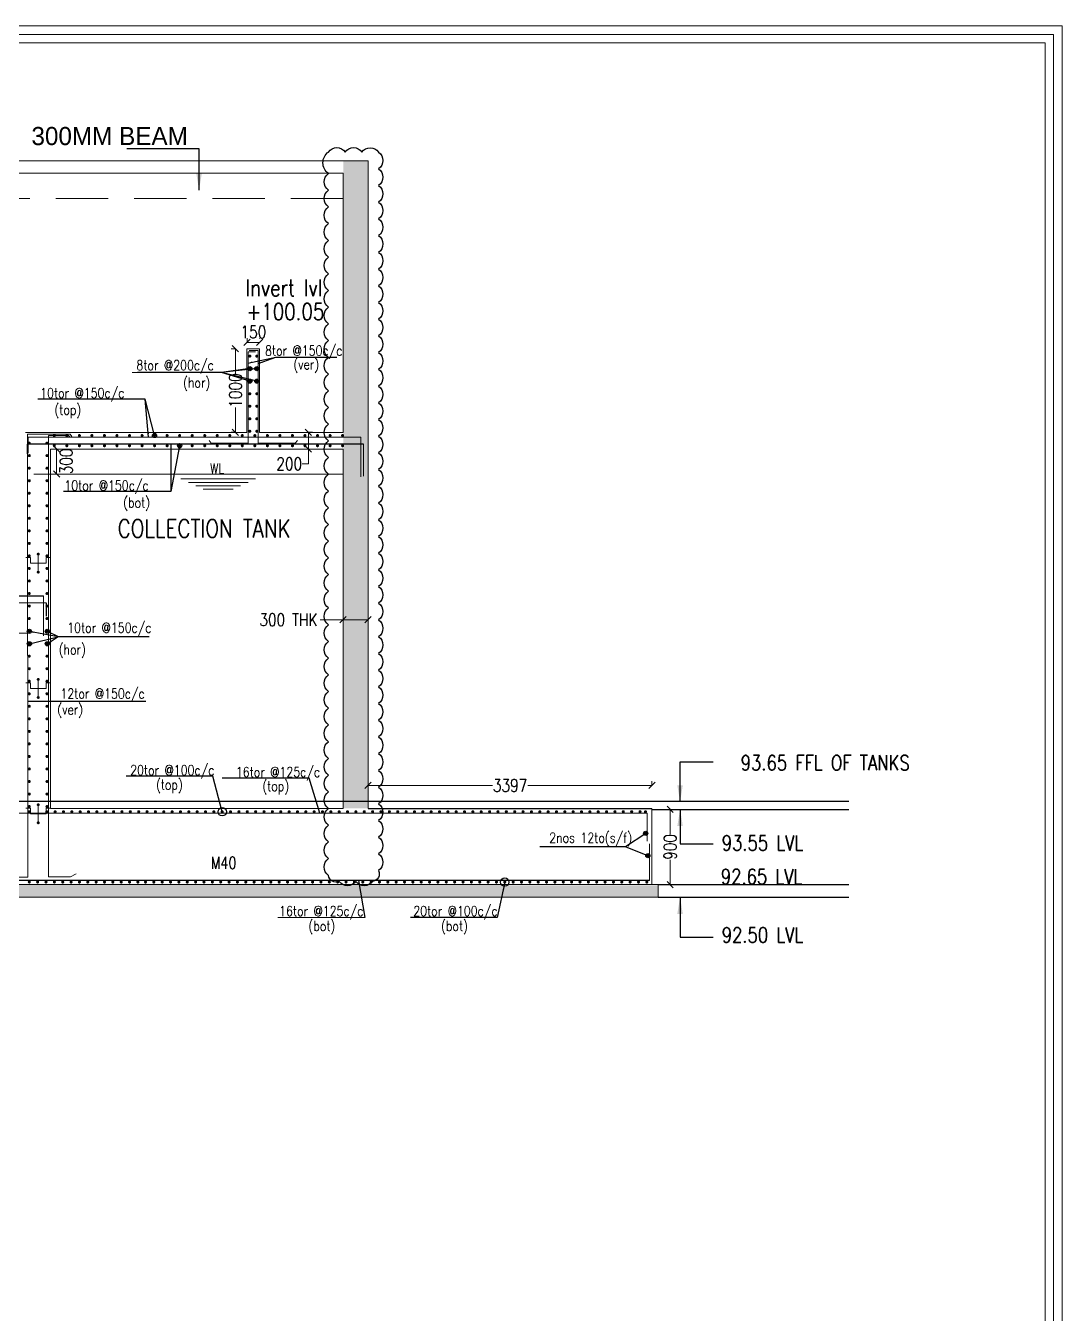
# Model space of a CAD drawing. Header units: millimetres. Extents: x -586673698 to -573385747, y -389867798 to -389752240.
# Drawn here: x -586601378 to -586588974, y -389849958 to -389834537 of the extents above; entities that cross this region are included whole.
import ezdxf
from ezdxf.enums import TextEntityAlignment as Align

# ---------------------------------------------------------------- set-up
doc = ezdxf.new("R2010")
doc.units = ezdxf.units.MM
doc.header["$LTSCALE"] = 100
doc.linetypes.add('( Hidden )', pattern=[0.375, 0.25, -0.125])
for name, color, linetype, lineweight in [('dim', 11, 'Continuous', 13), ('FOOTING', 6, 'Continuous', 13), ('REIN', 1, 'Continuous', 20), ('TBLK FRAME', 6, 'Continuous', 20)]:
    doc.layers.add(name, color=color, linetype=linetype, lineweight=lineweight)
for name, color, linetype in [('DT-PL-SHAFT', 230, 'Continuous'), ('Layer1', 7, 'Continuous'), ('PL-TEXT', 241, 'Continuous'), ('text', 7, 'Continuous')]:
    doc.layers.add(name, color=color, linetype=linetype)
doc.styles.add('Arial', font='arial.ttf')
doc.styles.add('combine', font='romanc.shx', dxfattribs={"width": 0.8})
doc.styles.add('DIM', font='romanc.shx', dxfattribs={"width": 0.8})
doc.styles.add('simplex-0.8', font='simplex.shx', dxfattribs={"width": 0.8})
doc.styles.add('TIMESNEWROMAN', font='times.ttf')
doc.dimstyles.new('75 ISO', dxfattribs={"dimtxt": 100, "dimasz": 75, "dimexe": 75, "dimexo": 0.7, "dimgap": 0.4, "dimtad": 0, "dimtoh": 1, "dimdec": 0, "dimdsep": 46, "dimtxsty": 'combine', "dimblk": 'OBLIQUE', "dimcen": 0, "dimclrd": 11, "dimclre": 2, "dimclrt": 4, "dimadec": 1, "dimazin": 2, "dimtfac": 1, "dimtdec": 0, "dimtmove": 2, "dimatfit": 3, "dimldrblk": 'OBLIQUE', "dimfxl": 0, "dimtolj": 1, "dimtzin": 0, "dimlwd": -1, "dimlwe": -1, "dimarcsym": 0})
doc.dimstyles.new('FOOTINF DIM', dxfattribs={"dimtxt": 250, "dimasz": 40, "dimexe": 50, "dimexo": 80, "dimgap": 35, "dimtad": 1, "dimtoh": 1, "dimdec": 0, "dimzin": 1, "dimdsep": 46, "dimtxsty": 'TIMESNEWROMAN', "dimblk": 'TICK', "dimcen": 2, "dimclrd": 7, "dimclre": 250, "dimclrt": 32, "dimadec": 1, "dimazin": 0, "dimtfac": 1, "dimtdec": 0, "dimtix": 1, "dimtmove": 1, "dimatfit": 3, "dimfxl": 0, "dimlwd": -1, "dimlwe": -1, "dimarcsym": 0})
doc.dimstyles.get("Standard").update_dxf_attribs({"dimtxt": 0.18, "dimasz": 0.18, "dimexe": 0.18, "dimexo": 0.0625, "dimgap": 0.09, "dimtad": 0, "dimtih": 1, "dimtoh": 1, "dimdec": 4, "dimzin": 0, "dimdsep": 46, "dimtxsty": 'Standard', "dimcen": 0.09, "dimadec": 0, "dimazin": 0, "dimtfac": 1, "dimtdec": 4, "dimtofl": 0, "dimtmove": 0, "dimatfit": 3, "dimfxl": 0, "dimtolj": 1, "dimtzin": 0, "dimarcsym": 0})
doc.dimstyles.new('V Mts', dxfattribs={"dimtxt": 150, "dimasz": 75, "dimexe": 0.1, "dimexo": 0, "dimgap": 0.01, "dimtad": 1, "dimdec": 0, "dimzin": 3, "dimdsep": 46, "dimtxsty": 'Arial', "dimsah": 1, "dimcen": 0.09375, "dimdle": 0.01, "dimclrd": 8, "dimclre": 8, "dimclrt": 256, "dimadec": 0, "dimazin": 0, "dimtfac": 0.7, "dimtdec": 3, "dimtofl": 0, "dimtmove": 2, "dimatfit": 3, "dimfxl": 0, "dimfrac": 1, "dimtolj": 1, "dimtzin": 0, "dimarcsym": 0})

# ---------------------------------------------------------------- blocks, each defined once
blk = doc.blocks.new('_Oblique')
at = {"color": 0, "linetype": 'ByBlock', "lineweight": -2}
blk.add_line((-0.5, -0.5), (0.5, 0.5), dxfattribs=at)
blk = doc.blocks.new('*D558')
at = {"layer": 'Defpoints', "color": 0, "transparency": 16777216}
for p in [(-586601009, -389839603), (-586600925, -389839603, 3), (-586600925, -389839903)]:
    blk.add_point(p, dxfattribs=at)
at = {"layer": 'dim', "color": 2, "transparency": 16777216}
for p, q in [((-586601009, -389839603), (-586601059, -389839603)), ((-586601009, -389839903), (-586601059, -389839903))]:
    blk.add_line(p, q, dxfattribs=at)
at = {"layer": 'dim', "color": 11, "transparency": 16777216}
blk.add_line((-586601009, -389839903), (-586601009, -389839603), dxfattribs=at)
at = {"layer": 'dim', "color": 11, "transparency": 16777216, "xscale": 75, "yscale": 75, "zscale": 75}
for p, rotation in [((-586601009, -389839603), 90), ((-586601009, -389839903), 270)]:
    blk.add_blockref('_Oblique', p, dxfattribs=dict(at, rotation=rotation))
at = {"layer": 'dim', "color": 4, "transparency": 16777216, "insert": (-586600894, -389839751), "char_height": 150, "attachment_point": 5, "rotation": 90, "style": 'simplex-0.8'}
blk.add_mtext('\\A1;300', dxfattribs=at)
blk = doc.blocks.new('*D559')
at = {"layer": 'Defpoints', "color": 0, "transparency": 16777216}
for p in [(-586598869, -389838403), (-586598731, -389838403), (-586598731, -389839403)]:
    blk.add_point(p, dxfattribs=at)
at = {"layer": 'dim', "color": 2, "transparency": 16777216}
for p, q in [((-586598868, -389838403), (-586598919, -389838403)), ((-586598868, -389839403), (-586598919, -389839403))]:
    blk.add_line(p, q, dxfattribs=at)
at = {"layer": 'dim', "color": 11, "transparency": 16777216}
for p, q in [((-586598869, -389838403), (-586598869, -389838703)), ((-586598869, -389839403), (-586598869, -389839104))]:
    blk.add_line(p, q, dxfattribs=at)
at = {"layer": 'dim', "color": 11, "transparency": 16777216, "xscale": 75, "yscale": 75, "zscale": 75}
for p, rotation in [((-586598869, -389838403), 90), ((-586598869, -389839403), 270)]:
    blk.add_blockref('_Oblique', p, dxfattribs=dict(at, rotation=rotation))
at = {"layer": 'dim', "color": 4, "transparency": 16777216, "insert": (-586598869, -389838903), "char_height": 150, "attachment_point": 5, "rotation": 90, "style": 'simplex-0.8'}
blk.add_mtext('\\A1;1000', dxfattribs=at)
blk = doc.blocks.new('TICK')
at = {"color": 13, "const_width": 0.1}
for points in [[(-2.12, -2.12), (2.12, 2.12)], [(0, -3), (0, 3)], [(-3, 0), (3, 0)]]:
    blk.add_lwpolyline(points, dxfattribs=at)
blk = doc.blocks.new('*D565')
at = {"layer": 'Defpoints', "color": 0, "transparency": 16777216}
for p in [(-586598730, -389838327), (-586598730, -389838403, 6), (-586598580, -389838403, -2565)]:
    blk.add_point(p, dxfattribs=at)
at = {"layer": 'dim', "color": 2, "transparency": 16777216}
for p, q in [((-586598730, -389838328), (-586598730, -389838277)), ((-586598580, -389838279), (-586598580, -389838277))]:
    blk.add_line(p, q, dxfattribs=at)
at = {"layer": 'dim', "color": 11, "transparency": 16777216}
blk.add_line((-586598580, -389838327), (-586598730, -389838327), dxfattribs=at)
at = {"layer": 'dim', "color": 11, "transparency": 16777216, "xscale": 75, "yscale": 75, "zscale": 75, "rotation": 180}
blk.add_blockref('_Oblique', (-586598730, -389838327), dxfattribs=at)
at = {"layer": 'dim', "color": 11, "transparency": 16777216, "xscale": 75, "yscale": 75, "zscale": 75}
blk.add_blockref('_Oblique', (-586598580, -389838327), dxfattribs=at)
at = {"layer": 'dim', "color": 4, "transparency": 16777216, "insert": (-586598654, -389838202), "char_height": 150, "attachment_point": 5, "style": 'simplex-0.8'}
blk.add_mtext('\\A1;150', dxfattribs=at)
blk = doc.blocks.new('*D566')
at = {"layer": 'Defpoints', "color": 0, "transparency": 16777216}
for p in [(-586597581, -389841590, 3), (-586597581, -389841646), (-586597281, -389841590, 3)]:
    blk.add_point(p, dxfattribs=at)
at = {"layer": 'dim', "color": 11, "transparency": 16777216}
for p in [(-586597855, -389841646), (-586597281, -389841646)]:
    blk.add_line(p, (-586597581, -389841646), dxfattribs=at)
at = {"layer": 'dim', "color": 2, "transparency": 16777216}
for p, q in [((-586597581, -389841645), (-586597581, -389841696)), ((-586597281, -389841645), (-586597281, -389841696))]:
    blk.add_line(p, q, dxfattribs=at)
at = {"layer": 'dim', "color": 11, "transparency": 16777216, "xscale": 75, "yscale": 75, "zscale": 75, "rotation": 180}
blk.add_blockref('_Oblique', (-586597581, -389841646), dxfattribs=at)
at = {"layer": 'dim', "color": 11, "transparency": 16777216, "xscale": 75, "yscale": 75, "zscale": 75}
blk.add_blockref('_Oblique', (-586597281, -389841646), dxfattribs=at)
at = {"layer": 'dim', "color": 4, "transparency": 16777216, "insert": (-586598235, -389841646), "char_height": 150, "attachment_point": 5, "style": 'simplex-0.8'}
blk.add_mtext('\\A1;300 THK', dxfattribs=at)
blk = doc.blocks.new('*D675')
at = {"layer": 'Defpoints', "color": 0, "transparency": 16777216}
for p in [(-586598019, -389839403, 6), (-586598019, -389839603, 6), (-586597995, -389839603)]:
    blk.add_point(p, dxfattribs=at)
at = {"layer": 'dim', "color": 2, "transparency": 16777216}
for p, q in [((-586597996, -389839403), (-586597945, -389839403)), ((-586597996, -389839603), (-586597945, -389839603))]:
    blk.add_line(p, q, dxfattribs=at)
at = {"layer": 'dim', "color": 11, "transparency": 16777216}
for p, q in [((-586597995, -389839403), (-586597995, -389839603)), ((-586597995, -389839780), (-586597995, -389839603)), ((-586598070, -389839780), (-586597995, -389839780))]:
    blk.add_line(p, q, dxfattribs=at)
at = {"layer": 'dim', "color": 11, "transparency": 16777216, "xscale": 75, "yscale": 75, "zscale": 75}
for p, rotation in [((-586597995, -389839403), 90), ((-586597995, -389839603), 270)]:
    blk.add_blockref('_Oblique', p, dxfattribs=dict(at, rotation=rotation))
at = {"layer": 'dim', "color": 4, "transparency": 16777216, "insert": (-586598225, -389839780), "char_height": 150, "attachment_point": 5, "style": 'simplex-0.8'}
blk.add_mtext('\\A1;200', dxfattribs=at)
blk = doc.blocks.new('*D577')
at = {"layer": 'Defpoints', "color": 0, "transparency": 16777216}
for p in [(-586597281, -389843629), (-586597281, -389843753, 3), (-586593884, -389843905, 3)]:
    blk.add_point(p, dxfattribs=at)
at = {"layer": 'dim', "color": 2, "transparency": 16777216}
for p, q in [((-586597281, -389843630), (-586597281, -389843579)), ((-586593884, -389843630), (-586593884, -389843579))]:
    blk.add_line(p, q, dxfattribs=at)
at = {"layer": 'dim', "color": 11, "transparency": 16777216}
for p, q in [((-586597281, -389843629), (-586595794, -389843629)), ((-586593884, -389843629), (-586595370, -389843629))]:
    blk.add_line(p, q, dxfattribs=at)
at = {"layer": 'dim', "color": 11, "transparency": 16777216, "xscale": 75, "yscale": 75, "zscale": 75, "rotation": 180}
blk.add_blockref('_Oblique', (-586597281, -389843629), dxfattribs=at)
at = {"layer": 'dim', "color": 11, "transparency": 16777216, "xscale": 75, "yscale": 75, "zscale": 75}
blk.add_blockref('_Oblique', (-586593884, -389843629), dxfattribs=at)
at = {"layer": 'dim', "color": 4, "transparency": 16777216, "insert": (-586595582, -389843629), "char_height": 150, "attachment_point": 5, "style": 'simplex-0.8'}
blk.add_mtext('\\A1;3397', dxfattribs=at)
blk = doc.blocks.new('R5T')
at = {"layer": 'REIN', "color": 4, "lineweight": 20}
for p, q in [((3073133, -1156537), (3073161, -1156537)), ((3073161, -1156570.3), (3073161, -1156537)), ((3073256.1, -1156570.3), (3073161, -1156570.3)), ((3073208.5, -1156624.9), (3073208.5, -1156515.7)), ((3073283, -1156536.5), (3073256.1, -1156536.5)), ((3073256.1, -1156536.5), (3073256.1, -1156570.3))]:
    blk.add_line(p, q, dxfattribs=at)
at = {"layer": 'REIN', "color": 4, "linetype": 'Continuous', "lineweight": 20, "const_width": 8.82}
for points in [[(3073204.1, -1156515.7, 1), (3073212.9, -1156515.7, 1)], [(3073204.1, -1156624.9, 1), (3073212.9, -1156624.9, 1)]]:
    blk.add_lwpolyline(points, format="xyb", close=True, dxfattribs=at)
blk = doc.blocks.new('*U537')
at = {"layer": 'REIN', "lineweight": 13, "const_width": 18.4}
blk.add_lwpolyline([(9, 0, -1), (-9, 0, -1)], format="xyb", close=True, dxfattribs=at)
blk = doc.blocks.new('*U539')
at = {"layer": 'REIN', "lineweight": 13, "const_width": 18.4}
for points in [[(-97, 0, -1), (-115, 0, -1)], [(115, 0, -1), (97, 0, -1)]]:
    blk.add_lwpolyline(points, format="xyb", close=True, dxfattribs=at)
blk = doc.blocks.new('*U538')
at = {"layer": 'Layer1', "color": 0, "linetype": 'ByBlock', "lineweight": -2}
for p in [(0, 4350), (0, 4200), (0, 4050), (0, 3900), (0, 3750), (0, 3600), (0, 3450), (0, 3300), (0, 3150), (0, 3000), (0, 2850), (0, 2700), (0, 2550), (0, 2400), (0, 2250), (0, 2100), (0, 1950), (0, 1800), (0, 1650), (0, 1500), (0, 1350), (0, 1200), (0, 1050), (0, 900), (0, 750), (0, 600), (0, 450), (0, 300), (0, 150), (0, 0)]:
    blk.add_blockref('*U539', p, dxfattribs=at)
blk = doc.blocks.new('*D662')
at = {"layer": 'Defpoints', "color": 0, "transparency": 16777216}
for p in [(-586593790, -389843916, 987), (-586593794, -389844816, 6), (-586593666, -389844816)]:
    blk.add_point(p, dxfattribs=at)
at = {"layer": 'dim', "color": 11, "transparency": 16777216}
for p, q in [((-586593666, -389843916), (-586593666, -389844212)), ((-586593666, -389844816), (-586593666, -389844521))]:
    blk.add_line(p, q, dxfattribs=at)
at = {"layer": 'dim', "color": 2, "transparency": 16777216}
for p, q in [((-586593625, -389843916), (-586593616, -389843916)), ((-586593666, -389844816), (-586593616, -389844816))]:
    blk.add_line(p, q, dxfattribs=at)
at = {"layer": 'dim', "color": 11, "transparency": 16777216, "xscale": 75, "yscale": 75, "zscale": 75}
for p, rotation in [((-586593666, -389843916), 90), ((-586593666, -389844816), 270)]:
    blk.add_blockref('_Oblique', p, dxfattribs=dict(at, rotation=rotation))
at = {"layer": 'dim', "color": 4, "transparency": 16777216, "insert": (-586593666, -389844366), "char_height": 150, "attachment_point": 5, "rotation": 90, "style": 'simplex-0.8'}
blk.add_mtext('\\A1;900', dxfattribs=at)

msp = doc.modelspace()

# ---------------------------------------------------------------- hatches: boundary and pattern name
at = {"layer": 'dim', "lineweight": 5}
h = msp.add_hatch(dxfattribs=at)
h.set_pattern_fill('AR-CONC', color=8, angle=90)
h.set_pattern_definition([(320, (-586597255.9, -389409066.78), (-15.939086, -182.18467), [19.05, -209.55]), (265, (-586597255.9, -389409066.78), (191.056845, 35.24342), [15.24, -167.640584]), (10.451445, (-586597257.22, -389409081.96), (175.11775, -146.94125), [16.19001, -178.090245]), (316.1842, (-586597205.1, -389409066.78), (-42.04233, -271.07904), [28.575, -314.325]), (6.63556, (-586597208.6, -389409089.37), (247.42612, -237.40413), [24.28502, -267.1356]), (261.18415, (-586597205.1, -389409066.78), (247.42612, -237.40413), [22.85997, -251.45973]), (291, (-586597217.8, -389409092.18), (-102.2652, -151.61439), [19.05, -209.55]), (236, (-586597217.8, -389409092.18), (184.18797, -61.80203), [15.24, -167.64]), (341.451445, (-586597226.32, -389409104.81), (81.92277, -213.41642), [16.19001, -178.08994]), (307.5, (-586597255.896, -389409066.78), (84.555039, -3.088603), [0, -165.608, 0, -170.18, 0, -168.275]), (277.5, (-586597255.9, -389409066.78), (100.180575, -66.819663), [0, -97.028, 0, -161.798, 0, -64.135]), (237.5, (-586597255.896, -389409010.14), (-5.728744, -135.590595), [0, -63.5, 0, -198.12, 0, -262.89]), (227.5, (-586597255.9, -389408984.74), (25.42649, -148.12918), [0, -82.55, 0, -131.572, 0, -186.69])])
h.paths.add_polyline_path([(-586597281, -389843905.1), (-586597577.2, -389843905.1), (-586597577.2, -389836153.2), (-586597277, -389836153.2)])
h.paths.add_polyline_path([(-586597412.1, -389842222.6), (-586597412.1, -389842222.6), (-586597572.7, -389842222.6), (-586597572.7, -389842222.6), (-586597492.4, -389842222.6)], flags=16)
h = msp.add_hatch(dxfattribs=at)
h.set_pattern_fill('AR-CONC', color=8)
h.set_pattern_definition([(50, (-586637305.13, -389847573.74), (182.18467, -15.9391), [19.05, -209.55]), (355, (-586637305.13, -389847573.74), (-35.2434, 191.05685), [15.24, -167.6406]), (100.45144, (-586637289.94, -389847575.07), (146.94125, 175.11775), [16.19, -178.09024]), (46.1842, (-586637305.13, -389847522.94), (271.079, -42.0423), [28.575, -314.325]), (96.63556, (-586637282.54, -389847526.44), (237.4041, 247.4261), [24.285, -267.1356]), (351.18415, (-586637305.13, -389847522.94), (237.4041, 247.4261), [22.86, -251.4597]), (21, (-586637279.73, -389847535.64), (151.6144, -102.2652), [19.05, -209.55]), (326, (-586637279.73, -389847535.64), (61.802, 184.188), [15.24, -167.64]), (71.45144, (-586637267.1, -389847544.16), (213.4164, 81.9228), [16.19, -178.0899]), (37.5, (-586637305.127, -389847573.74), (3.0886, 84.55504), [0, -165.608, 0, -170.18, 0, -168.275]), (7.5, (-586637305.13, -389847573.74), (66.81966, 100.18057), [0, -97.028, 0, -161.798, 0, -64.135]), (327.5, (-586637361.77, -389847573.74), (135.5906, -5.72874), [0, -63.5, 0, -198.12, 0, -262.89]), (317.5, (-586637387.17, -389847573.74), (148.12918, 25.4265), [0, -82.55, 0, -131.572, 0, -186.69])])
h.paths.add_polyline_path([(-586615078.6, -389845554.7), (-586613333.9, -389845555.1), (-586613333.9, -389844966.3), (-586601731.7, -389844966.3), (-586593808.6, -389844966.3), (-586593807.3, -389844826.2), (-586601760.9, -389844812.9), (-586613483.7, -389844816.3), (-586613483.7, -389845405.1), (-586615230.2, -389845405.1), (-586615230.2, -389847055.1), (-586618430.2, -389847055.1), (-586618432.8, -389845405.1), (-586623036.3, -389845405.1), (-586623034.1, -389844805.1), (-586630034.5, -389844805.1), (-586630034.5, -389844955.1), (-586623184.1, -389844955.1), (-586623184.1, -389845555.1), (-586618580.6, -389845555.1), (-586618579.6, -389847205.3), (-586615081.5, -389847204.9)])

# ---------------------------------------------------------------- linework, layer by layer
at = {"color": 1}
for p, q in [((-586597334.7, -389839544, 5110), (-586601363, -389839544, 2540.6)), ((-586613764.9, -389841358.7, -41.7), (-586601167.7, -389841358.7, 2524.1)), ((-586601135.1, -389841443, 2520.9), (-586601135.1, -389841604.9, 2520.9)), ((-586593914.4, -389844766.3, -1094.6), (-586613565.4, -389844766.3, -1094.6))]:
    msp.add_line(p, q, dxfattribs=at)
for p, q in [((-586613481.5, -389843816.3, -1102.3), (-586591527.4, -389843816.3, -1102.3)), ((-586593879.8, -389843916.3, -1102.3), (-586591527.4, -389843916.3, -1102.3)), ((-586593808.6, -389844816.3, -1102.3), (-586591527.4, -389844816.3, -1102.3)), ((-586593808.6, -389844966.3, -1102.3), (-586591527.4, -389844966.3, -1102.3))]:
    msp.add_line(p, q)
at = {"color": 3}
msp.add_line((-586597281, -389843905.1, 3653.2), (-586593884, -389843905.1, 3653.2), dxfattribs=at)
at = {"color": 0, "elevation": 2554.3}
msp.add_lwpolyline([(-586597755, -389836047.9, -0.5205671), (-586597555, -389836047.9, -0.5205671), (-586597355, -389836047.9, -0.5205671), (-586597156.1, -389836049, -0.5205671), (-586597156.1, -389836249, -0.5205671), (-586597156.1, -389836449, -0.5205671), (-586597156.1, -389836649, -0.5205671), (-586597156.1, -389836849, -0.5205671), (-586597156.1, -389837049, -0.5205671), (-586597156.1, -389837249, -0.5205671), (-586597156.1, -389837449, -0.5205671), (-586597156.1, -389837649, -0.5205671), (-586597156.1, -389837849, -0.5205671), (-586597156.1, -389838049, -0.5205671), (-586597156.1, -389838249, -0.5205671), (-586597156.1, -389838449, -0.5205671), (-586597156.1, -389838649, -0.5205671), (-586597156.1, -389838849, -0.5205671), (-586597156.1, -389839049, -0.5205671), (-586597156.1, -389839249, -0.5205671), (-586597156.1, -389839449, -0.5205671), (-586597156.1, -389839649, -0.5205671), (-586597156.1, -389839849, -0.5205671), (-586597156.1, -389840049, -0.5205671), (-586597156.1, -389840249, -0.5205671), (-586597156.1, -389840449, -0.5205671), (-586597156.1, -389840649, -0.5205671), (-586597156.1, -389840849, -0.5205671), (-586597156.1, -389841049, -0.5205671), (-586597156.1, -389841249, -0.5205671), (-586597156.1, -389841449, -0.5205671), (-586597156.1, -389841649, -0.5205671), (-586597156.1, -389841849, -0.5205671), (-586597156.1, -389842049, -0.5205671), (-586597156.1, -389842249, -0.5205671), (-586597156.1, -389842449, -0.5205671), (-586597156.1, -389842649, -0.5205671), (-586597156.1, -389842849, -0.5205671), (-586597156.1, -389843049, -0.5205671), (-586597156.1, -389843249, -0.5205671), (-586597156.1, -389843449, -0.5205671), (-586597156.1, -389843649, -0.5205671), (-586597156.1, -389843849, -0.5205671), (-586597156.1, -389844049, -0.5205671), (-586597156.1, -389844249, -0.5205671), (-586597156.1, -389844449, -0.5205671), (-586597156.1, -389844649, -0.5205671), (-586597227.3, -389844777.8, -0.5205671), (-586597427.3, -389844777.8, -0.5205671), (-586597627.3, -389844777.8, -0.5205671), (-586597755, -389844705.5, -0.5205671), (-586597755, -389844505.5, -0.5205671), (-586597755, -389844305.5, -0.5205671), (-586597755, -389844105.5, -0.5205671), (-586597755, -389843905.5, -0.5205671), (-586597755, -389843705.5, -0.5205671), (-586597755, -389843505.5, -0.5205671), (-586597755, -389843305.5, -0.5205671), (-586597755, -389843105.5, -0.5205671), (-586597755, -389842905.5, -0.5205671), (-586597755, -389842705.5, -0.5205671), (-586597755, -389842505.5, -0.5205671), (-586597755, -389842305.5, -0.5205671), (-586597755, -389842105.5, -0.5205671), (-586597755, -389841905.5, -0.5205671), (-586597755, -389841705.5, -0.5205671), (-586597755, -389841505.5, -0.5205671), (-586597755, -389841305.5, -0.5205671), (-586597755, -389841105.5, -0.5205671), (-586597755, -389840905.5, -0.5205671), (-586597755, -389840705.5, -0.5205671), (-586597755, -389840505.5, -0.5205671), (-586597755, -389840305.5, -0.5205671), (-586597755, -389840105.5, -0.5205671), (-586597755, -389839905.5, -0.5205671), (-586597755, -389839705.5, -0.5205671), (-586597755, -389839505.5, -0.5205671), (-586597755, -389839305.5, -0.5205671), (-586597755, -389839105.5, -0.5205671), (-586597755, -389838905.5, -0.5205671), (-586597755, -389838705.5, -0.5205671), (-586597755, -389838505.5, -0.5205671), (-586597755, -389838305.5, -0.5205671), (-586597755, -389838105.5, -0.5205671), (-586597755, -389837905.5, -0.5205671), (-586597755, -389837705.5, -0.5205671), (-586597755, -389837505.5, -0.5205671), (-586597755, -389837305.5, -0.5205671), (-586597755, -389837105.5, -0.5205671), (-586597755, -389836905.5, -0.5205671), (-586597755, -389836705.5, -0.5205671), (-586597755, -389836505.5, -0.5205671), (-586597755, -389836305.5, -0.5205671)], format="xyb", close=True, dxfattribs=at)
at = {"color": 11, "lineweight": 5, "elevation": -1100.1}
msp.add_lwpolyline([(-586597322.1, -389845208.1), (-586597322.1, -389845208.1), (-586598360.3, -389845208.1)], dxfattribs=at)
at = {"layer": 'dim'}
msp.add_line((-586599034.1, -389838686.8, 5109.5), (-586600106.1, -389838687.9, 5109.5), dxfattribs=at)
at = {"layer": 'DT-PL-SHAFT', "color": 3, "linetype": '( Hidden )', "lineweight": 15, "ltscale": 25, "elevation": 2542}
msp.add_lwpolyline([(-586597580.6, -389836603.2), (-586628731.2, -389836603.2)], dxfattribs=at)
at = {"layer": 'DT-PL-SHAFT', "color": 8, "lineweight": 15, "ltscale": 5}
for points, elevation in [([(-586597580.6, -389839903.2), (-586601280.6, -389839903.2)], 2545), ([(-586599520.8, -389839961.3), (-586598629.1, -389839961.3)], 2541.9), ([(-586599431.8, -389840001.7), (-586598718, -389840001.7)], 2541.9), ([(-586599342.9, -389840042.1), (-586598806.9, -389840042.1)], 2541.9), ([(-586599254, -389840082.4), (-586598895.8, -389840082.4)], 2541.9)]:
    msp.add_lwpolyline(points, dxfattribs=dict(at, elevation=elevation))
at = {"layer": 'DT-PL-SHAFT', "color": 215, "lineweight": 13, "ltscale": 5, "true_color": 0xa953a0, "elevation": 2542}
msp.add_lwpolyline([(-586601355.2, -389841805.4), (-586613481.5, -389841805.4)], dxfattribs=at)
at = {"layer": 'FOOTING', "color": 3, "linetype": 'Continuous', "lineweight": 9, "ltscale": 0.8}
for p, q in [((-586597280.6, -389836153.2, 2542), (-586597281, -389843905.1, 3656.1)), ((-586597580.6, -389836303.2, 2542), (-586597580.6, -389839403.2, 5115.4)), ((-586601080.6, -389839603.2, 2542.8), (-586601080.6, -389843905.1, 2542.8)), ((-586597581, -389839603.2, 2545), (-586597581, -389843905.1, 3656.1)), ((-586597281, -389843905.1, 3653.2), (-586596681, -389843905.1, 3653.2)), ((-586593884, -389843905.1, 3653.2), (-586593884, -389844816.3, -1297.7)), ((-586596683.9, -389844816.3, -1102.3), (-586613483.7, -389844816.3, -1016.9)), ((-586593808.6, -389844966.3, -1102.3), (-586613333.9, -389844966.3, -1154.3)), ((-586596680.6, -389844816.3, -1102.3), (-586593808.6, -389844816.3, -1102.3)), ((-586593808.6, -389844816.3, -1102.3), (-586593808.6, -389844966.3, -1102.3)), ((-586593808.6, -389844816.3, -1102.3), (-586593808.6, -389844966.3, -1102.3))]:
    msp.add_line(p, q, dxfattribs=at)
for points, elevation in [([(-586597280.6, -389836153.2), (-586629031.2, -389836153.2)], 2542), ([(-586597580.6, -389836303.2), (-586628731.2, -389836303.2)], 2542), ([(-586598580.6, -389839403.2), (-586598580.6, -389838403.2), (-586598730.6, -389838403.2), (-586598730.6, -389839403.2)], 2544.8), ([(-586598730.6, -389839403.2), (-586601380.2, -389839403.2)], 2545), ([(-586597580.6, -389839403.2), (-586598580.6, -389839403.2)], 2545), ([(-586597581, -389839603.2), (-586601080.6, -389839603.2)], 2545), ([(-586597581, -389843905.1), (-586601080.6, -389843905.1)], 2545)]:
    msp.add_lwpolyline(points, dxfattribs=dict(at, elevation=elevation))
at = {"layer": 'REIN', "lineweight": 13}
for p, q in [((-586598715.6, -389838438.4, 5115.4), (-586598715.6, -389839532.2, 5115.4)), ((-586598715.6, -389838438.4, 5115.4), (-586598628.3, -389838438.4, 5115.4)), ((-586598595.6, -389838425.2, 5115.4), (-586598703.7, -389838425.2, 5115.4)), ((-586598595.6, -389838425.2, 5115.4), (-586598595.6, -389839531.7, 5115.4)), ((-586597334.7, -389839544, 5110), (-586601363.4, -389839544, 2521)), ((-586601363.4, -389839544, 2521), (-586601363.4, -389839661.4, 2524.1)), ((-586601355.1, -389844727.1, -3669.2), (-586601355.6, -389839426.4, 2526.4)), ((-586601355.6, -389839426.4, 2526.4), (-586600848, -389839426.4, 2526.4)), ((-586597367.3, -389839460.1, 5113), (-586601348, -389839460.1, 2524.1)), ((-586601348, -389839460.1, 2523.6), (-586601348, -389839654.1, 2521)), ((-586597367.3, -389839460.1, 5113), (-586601347.6, -389839460.1, 2543.4)), ((-586601105.6, -389844724.8, -1108.9), (-586601105.6, -389839439.3, 2526.4)), ((-586601105.6, -389839439.3, 2526.4), (-586600868.7, -389839439.3, 2526.4)), ((-586600868.7, -389839439.3, 2526.4), (-586600852.3, -389839456.5, 2523.3)), ((-586600848, -389839426.4, 2526.4), (-586600826.3, -389839452.4, 2523.3)), ((-586599158.5, -389839532.2, 5115.4), (-586599183.3, -389839501.6, 5115.3)), ((-586598715.6, -389839532.2, 5115.4), (-586599158.5, -389839532.2, 5115.4)), ((-586598595.6, -389839531.7, 5115.4), (-586598152.7, -389839531.7, 5115.4)), ((-586598152.7, -389839531.7, 5115.4), (-586598127.9, -389839501.1, 5115.3)), ((-586597367.2, -389839460.1, 5113), (-586597367.3, -389839936.9, 5113)), ((-586597334.7, -389839928.4, 5109.5), (-586597334.7, -389839544, 5110)), ((-586601167.7, -389841358.7, 2524.1), (-586601167.7, -389841836.9, 2524.1)), ((-586601135.1, -389841443, 43.5), (-586613770.8, -389841443, -1.2)), ((-586593940.8, -389843960.2, 2348.2), (-586613743, -389843963.4, 1722.4)), ((-586593940.8, -389843960.2, 2348.2), (-586593940.8, -389844297.5, 2349.1)), ((-586593914.4, -389844327.9, -114.9), (-586593914.4, -389844766.3, -1094.6)), ((-586601355.1, -389844727.1, -3669.2), (-586601607.6, -389844727.1, -3669.2)), ((-586600841.1, -389844724.8, -1108.9), (-586601105.6, -389844724.8, -1108.9)), ((-586600841.1, -389844724.8, -1108.9), (-586600775.7, -389844685.6, -1115.1))]:
    msp.add_line(p, q, dxfattribs=at)
at = {"layer": 'REIN', "lineweight": 13, "const_width": 18.4}
for points, elevation in [([(-586598705.9, -389838490.9, 1), (-586598687.5, -389838490.9, 1)], 2538.9), ([(-586598622.2, -389838490.9, 1), (-586598603.8, -389838490.9, 1)], 2538.9), ([(-586598705.9, -389838640.9, 1), (-586598687.5, -389838640.9, 1)], 2538.9), ([(-586598622.2, -389838640.9, 1), (-586598603.8, -389838640.9, 1)], 2538.9), ([(-586598705.9, -389838790.9, 1), (-586598687.5, -389838790.9, 1)], 2538.9), ([(-586598622.2, -389838790.9, 1), (-586598603.8, -389838790.9, 1)], 2538.9), ([(-586598705.9, -389838940.9, 1), (-586598687.5, -389838940.9, 1)], 2538.9), ([(-586598622.2, -389838940.9, 1), (-586598603.8, -389838940.9, 1)], 2538.9), ([(-586598705.9, -389839090.9, 1), (-586598687.5, -389839090.9, 1)], 2538.9), ([(-586598622.2, -389839090.9, 1), (-586598603.8, -389839090.9, 1)], 2538.9), ([(-586598705.9, -389839240.9, 1), (-586598687.5, -389839240.9, 1)], 2538.9), ([(-586598622.2, -389839240.9, 1), (-586598603.8, -389839240.9, 1)], 2538.9), ([(-586598705.9, -389839390.9, 1), (-586598687.5, -389839390.9, 1)], 2538.9), ([(-586598622.2, -389839390.9, 1), (-586598603.8, -389839390.9, 1)], 2538.9), ([(-586593949.8, -389844203.4, -1), (-586593968.2, -389844203.4, -1)], 2348.9)]:
    msp.add_lwpolyline(points, format="xyb", close=True, dxfattribs=dict(at, elevation=elevation))
msp.add_lwpolyline([(-586593924.4, -389844470.7, -1), (-586593942.8, -389844470.7, -1)], format="xyb", close=True, dxfattribs=at)
at = {"layer": 'TBLK FRAME', "lineweight": 20, "elevation": -1271}
for points in [[(-586636009.9, -389834537), (-586636009.9, -389867798.2), (-586588974, -389867798.2), (-586588974, -389834537)], [(-586635906.9, -389834640), (-586635906.9, -389867695.2), (-586589076.9, -389867695.2), (-586589076.9, -389834640)], [(-586635803.9, -389834743), (-586635803.9, -389867592.2), (-586589179.9, -389867592.2), (-586589179.9, -389834743)]]:
    msp.add_lwpolyline(points, close=True, dxfattribs=at)

# ---------------------------------------------------------------- block references
at = {"layer": 'Layer1', "xscale": -1}
msp.add_blockref('*U538', (-586601230.4, -389843882.2), dxfattribs=at)
at = {"layer": 'Layer1', "color": 0, "linetype": 'ByBlock', "lineweight": -2, "extrusion": (0, 0, -1), "zscale": -1}
for p in [(586601036.7, -389839441.6), (586601036.7, -389839563.7), (586600886.7, -389839441.6), (586600886.7, -389839563.7), (586600736.7, -389839441.6), (586600736.7, -389839563.7), (586600586.7, -389839441.6), (586600586.7, -389839563.7), (586600436.7, -389839441.6), (586600436.7, -389839563.7), (586600286.7, -389839441.6), (586600286.7, -389839563.7), (586600136.7, -389839441.6), (586600136.7, -389839563.7), (586599986.7, -389839441.6), (586599986.7, -389839563.7), (586599836.7, -389839441.6), (586599836.7, -389839563.7), (586599686.7, -389839441.6), (586599686.7, -389839563.7), (586599536.7, -389839441.6), (586599536.7, -389839563.7), (586599386.7, -389839441.6), (586599386.7, -389839563.7), (586599236.7, -389839441.6), (586599236.7, -389839563.7), (586599086.7, -389839441.6), (586599086.7, -389839563.7), (586598936.7, -389839441.6), (586598936.7, -389839563.7), (586598786.7, -389839441.6), (586598786.7, -389839563.7), (586598636.7, -389839441.6), (586598636.7, -389839563.7), (586598486.7, -389839441.6), (586598486.7, -389839563.7), (586598336.7, -389839441.6), (586598336.7, -389839563.7), (586598186.7, -389839441.6), (586598186.7, -389839563.7), (586598036.7, -389839441.6), (586598036.7, -389839563.7), (586597886.7, -389839441.6), (586597886.7, -389839563.7), (586597736.7, -389839441.6), (586597736.7, -389839563.7), (586597586.7, -389839441.6), (586597586.7, -389839563.7), (586601336.1, -389843944), (586601126.9, -389843944), (586601026.9, -389843944), (586600926.9, -389843944), (586600826.9, -389843944), (586600726.9, -389843944), (586600626.9, -389843944), (586600526.9, -389843944), (586600426.9, -389843944), (586600326.9, -389843944), (586600226.9, -389843944), (586600126.9, -389843944), (586600026.9, -389843944), (586599926.9, -389843944), (586599826.9, -389843944), (586599726.9, -389843944), (586599626.9, -389843944), (586599526.9, -389843944), (586599426.9, -389843944), (586599326.9, -389843944), (586599226.9, -389843944), (586599126.9, -389843944), (586599026.9, -389843944), (586598926.9, -389843944), (586598826.9, -389843944), (586598726.9, -389843944), (586598626.9, -389843944), (586598526.9, -389843944), (586598426.9, -389843944), (586598326.9, -389843944), (586598226.9, -389843944), (586598126.9, -389843944), (586598026.9, -389843944), (586597926.9, -389843944), (586597826.9, -389843944), (586597726.9, -389843944), (586597626.9, -389843944), (586597526.9, -389843944), (586597426.9, -389843944), (586597326.9, -389843944), (586597226.9, -389843944), (586597126.9, -389843944), (586597026.9, -389843944), (586596926.9, -389843944), (586596826.9, -389843944), (586596726.9, -389843944), (586596626.9, -389843944), (586596526.9, -389843944), (586596426.9, -389843944), (586596326.9, -389843944), (586596226.9, -389843944), (586596126.9, -389843944), (586596026.9, -389843944), (586595926.9, -389843944), (586595826.9, -389843944), (586595726.9, -389843944), (586595626.9, -389843944), (586595526.9, -389843944), (586595426.9, -389843944), (586595326.9, -389843944), (586595226.9, -389843944), (586595126.9, -389843944), (586595026.9, -389843944), (586594926.9, -389843944), (586594826.9, -389843944), (586594726.9, -389843944), (586594626.9, -389843944), (586594526.9, -389843944), (586594426.9, -389843944), (586594326.9, -389843944), (586594226.9, -389843944), (586594126.9, -389843944), (586594026.9, -389843944), (586593961.8, -389843944), (586601336.1, -389844785.7), (586601236.1, -389844785.7), (586601136.1, -389844785.7), (586601036.1, -389844785.7), (586600936.1, -389844785.7), (586600836.1, -389844785.7), (586600736.1, -389844785.7), (586600636.1, -389844785.7), (586600536.1, -389844785.7), (586600436.1, -389844785.7), (586600336.1, -389844785.7), (586600236.1, -389844785.7), (586600136.1, -389844785.7), (586600036.1, -389844785.7), (586599945.3, -389844785.7), (586599845.3, -389844785.7), (586599745.3, -389844785.7), (586599745.3, -389844785.7), (586599645.3, -389844785.7), (586599545.3, -389844785.7), (586599445.3, -389844785.7), (586599345.3, -389844785.7), (586599245.3, -389844785.7), (586599145.3, -389844785.7), (586599045.3, -389844785.7), (586598945.3, -389844785.7), (586598845.3, -389844785.7), (586598745.3, -389844785.7), (586598645.3, -389844785.7), (586598545.3, -389844785.7), (586598445.3, -389844785.7), (586598345.3, -389844785.7), (586598245.3, -389844785.7), (586598145.3, -389844785.7), (586598045.3, -389844785.7), (586597945.3, -389844785.7), (586597845.3, -389844785.7), (586597745.3, -389844785.7), (586597645.3, -389844785.7), (586597545.3, -389844785.7), (586597445.3, -389844785.7), (586597345.3, -389844785.7), (586597245.3, -389844785.7), (586597145.3, -389844785.7), (586597045.3, -389844785.7), (586596945.3, -389844785.7), (586596845.3, -389844785.7), (586596745.3, -389844785.7), (586596645.3, -389844785.7), (586596545.3, -389844785.7), (586596445.3, -389844785.7), (586596345.3, -389844785.7), (586596245.3, -389844785.7), (586596145.3, -389844785.7), (586596045.3, -389844785.7), (586595945.3, -389844785.7), (586595845.3, -389844785.7), (586595745.3, -389844785.7), (586595645.3, -389844785.7), (586595545.3, -389844785.7), (586595445.3, -389844785.7), (586595345.3, -389844785.7), (586595245.3, -389844785.7), (586595145.3, -389844785.7), (586595045.3, -389844785.7), (586594945.3, -389844785.7), (586594845.3, -389844785.7), (586594745.3, -389844785.7), (586594645.3, -389844785.7), (586594545.3, -389844785.7), (586594445.3, -389844785.7), (586594345.3, -389844785.7), (586594245.3, -389844785.7), (586594145.3, -389844785.7), (586594045.3, -389844785.7), (586593945.3, -389844785.7)]:
    msp.add_blockref('*U537', p, dxfattribs=at)
at = {"layer": 'text', "color": 7, "xscale": -1.97445126585514, "yscale": 1.97445126585514, "zscale": 1.97445126585514}
for p in [(-580533328.8, -387557377.2, 2543.5), (-580533328.8, -387558877.2, 2543.5), (-580533328.8, -387560377.2, 2543.5)]:
    msp.add_blockref('R5T', p, dxfattribs=at)

# ---------------------------------------------------------------- texts
at = {"layer": 'DT-PL-SHAFT', "color": 1, "lineweight": 15}
msp.add_text('300MM BEAM', height=217.15, dxfattribs=at).set_placement((-586601310.3, -389835965.4, 1279.2))
at = {"layer": 'DT-PL-SHAFT', "color": 140, "lineweight": 15, "style": 'simplex-0.8', "width": 0.8}
msp.add_text('COLLECTION TANK', height=217.152, dxfattribs=at).set_placement((-586600278, -389840662.8, 5112.7))
at = {"layer": 'Layer1', "color": 6, "style": 'simplex-0.8', "width": 0.8}
for s, p in [('93.65 FFL OF TANKS', (-586590797.9, -389843502.5, 13.6)), ('93.55 LVL', (-586592073.4, -389844462.2, 13.6)), ('92.65 LVL', (-586592084.7, -389844864.4, 13.6)), ('92.50 LVL', (-586592073.4, -389845563.1, 13.6))]:
    msp.add_text(s, height=179.99, dxfattribs=at).set_placement(p, align=Align.BOTTOM_RIGHT)
at = {"layer": 'PL-TEXT', "lineweight": 15, "char_height": 200, "width": 15478.707, "attachment_point": 5, "style": 'simplex-0.8'}
for s, insert in [('Invert lvl', (-586598288.1, -389837673.1, 5109.6)), ('+100.05', (-586598271, -389837958.6, 5109.6))]:
    msp.add_mtext(s, dxfattribs=dict(at, insert=insert))
at = {"layer": 'text', "color": 4, "style": 'simplex-0.8', "width": 0.8}
for s, height, p in [('8tor @150c/c', 119.993, (-586597588.7, -389838521, 2558.2)), ('8tor @200c/c', 119.993, (-586599127.8, -389838695.7, 5109.5)), ('(ver)', 119.99, (-586597867.9, -389838686.1, 2558.2)), ('(hor)', 119.99, (-586599170.2, -389838904.4, 5109.5)), ('10tor @150c/c', 119.993, (-586600197.6, -389839029.3, 5106.1)), ('(top)', 119.99, (-586600714.2, -389839229.2, 5106.1)), ('10tor @150c/c', 119.993, (-586599907.9, -389840135.5, 5106.1)), ('(bot)', 119.99, (-586599890.7, -389840339.8, 5109.3)), ('10tor @150c/c', 119.993, (-586599874, -389841838.1, 3598.5)), ('(hor)', 119.99, (-586600659.8, -389842098.6, 3598.5)), ('12tor @150c/c', 119.993, (-586599954.9, -389842626.5, 3601)), ('(ver)', 119.99, (-586600692.6, -389842817.3, 3601)), ('20tor @100c/c', 119.993, (-586599120.6, -389843543, 4961.8)), ('16tor @125c/c', 119.993, (-586597855.6, -389843565.1, 4971.6)), ('(top)', 119.99, (-586599499.2, -389843715.9, 4961.8)), ('(top)', 119.99, (-586598226.4, -389843733.4, 4971.6)), ('2nos 12to(s/f)', 119.993, (-586594122.2, -389844351.5, 1928.7)), ('16tor @125c/c', 119.993, (-586597337.4, -389845228.8, -1105.6)), ('20tor @100c/c', 119.993, (-586595732.4, -389845228.8, -1105.6)), ('(bot)', 119.99, (-586597673.5, -389845407.3, -1105.6)), ('(bot)', 119.99, (-586596086.8, -389845407.3, -1105.6))]:
    msp.add_text(s, height=height, dxfattribs=at).set_placement(p, align=Align.BOTTOM_RIGHT)
at = {"layer": 'text', "ltscale": 0.5, "style": 'DIM', "width": 0.8}
msp.add_text('M40', height=140, dxfattribs=at).set_placement((-586599010.8, -389844485.8, 221.6), align=Align.TOP_CENTER)
at = {"layer": 'text', "color": 4, "insert": (-586599087.3, -389839837, 5115.6), "char_height": 119.99, "width": 15478.707, "attachment_point": 5, "style": 'simplex-0.8'}
msp.add_mtext('WL', dxfattribs=at)

# ---------------------------------------------------------------- dimensions: what is measured, and where the dimension line sits
at = {"layer": 'dim'}
for base, p1, p2, angle, override, picture, middle, dimtype in [((-586598730.4, -389838326.9, 5109.5), (-586598580.4, -389838403.2, 2544.8), (-586598730.4, -389838403.2, 5115.4), 180, {"dimtxt": 150, "dimexe": 50, "dimtxsty": 'simplex-0.8', "dimtmove": 1, "dimfxl": 0.7, "dimfxlon": 1}, '*D565', (-586598654.2, -389838201.7, 5109.5), 160), ((-586597995.3, -389839603.2, 2538.9), (-586598018.8, -389839403.2, 2545), (-586598018.8, -389839603.2, 2545), 90, {"dimtxt": 150, "dimexe": 50, "dimtxsty": 'simplex-0.8', "dimtmove": 1, "dimfxl": 0.7, "dimfxlon": 1}, '*D675', (-586598024.1, -389839780.4, 2538.9), 160), ((-586601009.5, -389839603.2, 5109.5), (-586600925.2, -389839903.2, 5109.5), (-586600925.2, -389839603.2, 5112.4), 90, {"dimtxt": 150, "dimexe": 50, "dimtxsty": 'simplex-0.8', "dimtmove": 1}, '*D558', (-586600893.9, -389839750.8, 5109.5), 161)]:
    dim = msp.add_linear_dim(base=base, p1=p1, p2=p2, angle=angle, dimstyle='75 ISO', override=override, dxfattribs=at)
    dim.commit()
    dim.dimension.update_dxf_attribs({"geometry": picture, "text_midpoint": middle, "dimtype": dimtype})
dim = msp.add_aligned_dim(p1=(-586598730.6, -389839403.2, 5115.4), p2=(-586598730.6, -389838403.2, 5115.4), distance=138.1, dimstyle='75 ISO', override={"dimtxt": 150, "dimexe": 50, "dimtxsty": 'simplex-0.8', "dimtmove": 1, "dimfxl": 0.7, "dimfxlon": 1}, dxfattribs=at)
dim.commit()
dim.dimension.update_dxf_attribs({"geometry": '*D559', "text_midpoint": (-586598868.8, -389838903.2, 5115.4)})
dim = msp.add_linear_dim(base=(-586597580.6, -389841646.1, 3845.5), p1=(-586597280.6, -389841589.7, 3848.4), p2=(-586597580.6, -389841589.7, 3848.4), angle=180, text='<> THK', dimstyle='75 ISO', override={"dimtxt": 150, "dimexe": 50, "dimtxsty": 'simplex-0.8', "dimtmove": 1, "dimfxl": 0.7, "dimfxlon": 1}, dxfattribs=at)
dim.commit()
dim.dimension.update_dxf_attribs({"geometry": '*D566', "text_midpoint": (-586598235, -389841727.4, 3845.5), "dimtype": 160})
for base, p1, p2, angle, picture, middle in [((-586597280.6, -389843629.2, 3845.5), (-586593884, -389843905.1, 3848.6), (-586597280.6, -389843753.2, 3848.4), 180, '*D577', (-586595582.3, -389843629.2, 3845.5)), ((-586593665.7, -389844816.3, 186.1), (-586593790.3, -389843916.3, 1173.1), (-586593794.1, -389844816.3, 192.2), 90, '*D662', (-586593665.7, -389844366.3, 186.1))]:
    dim = msp.add_linear_dim(base=base, p1=p1, p2=p2, angle=angle, dimstyle='75 ISO', override={"dimtxt": 150, "dimexe": 50, "dimtxsty": 'simplex-0.8', "dimtmove": 1, "dimfxl": 0.7, "dimfxlon": 1}, dxfattribs=at)
    dim.commit()
    dim.dimension.update_dxf_attribs({"geometry": picture, "text_midpoint": middle})

# ---------------------------------------------------------------- leaders
at = {"color": 13, "lineweight": 5}
for points, override in [([(-586598696.7, -389838640.9, 2538.9), (-586599034.1, -389838686.8, 2538.9), (-586600041.3, -389838686.8, 2538.9)], {"dimasz": 50, "dimtad": 0, "dimclrd": 11, "dimldrblk": 'Origin', "dimfxl": 100, "dimfxlon": 1, "dimarcsym": 1}), ([(-586598613, -389838640.9, 2538.9), (-586599034.1, -389838686.8, 2538.9)], {"dimasz": 50, "dimtad": 0, "dimclrd": 11, "dimldrblk": 'Origin', "dimfxl": 100, "dimfxlon": 1, "dimarcsym": 1}), ([(-586598719.8, -389838574.4, 2538.9), (-586598385.3, -389838503.7, 2538.9), (-586597654.4, -389838504.1, 2538.9)], {"dimasz": 50, "dimtad": 0, "dimclrd": 11, "dimfxl": 100, "dimfxlon": 1, "dimarcsym": 1}), ([(-586598596.9, -389838580.6, 2538.9), (-586598385.3, -389838503.7, 2538.9)], {"dimasz": 50, "dimtad": 0, "dimclrd": 11, "dimfxl": 100, "dimfxlon": 1, "dimarcsym": 1}), ([(-586598696.7, -389838790.9, 2538.9), (-586599034.1, -389838686.8, 2538.9)], {"dimasz": 50, "dimtad": 0, "dimclrd": 11, "dimldrblk": 'Origin', "dimfxl": 100, "dimfxlon": 1, "dimarcsym": 1}), ([(-586598613, -389838790.9, 2538.9), (-586599034.1, -389838686.8, 2538.9)], {"dimasz": 50, "dimtad": 0, "dimclrd": 11, "dimldrblk": 'Origin', "dimfxl": 100, "dimfxlon": 1, "dimarcsym": 1}), ([(-586599836.7, -389839441.6, 2538.9), (-586599947.6, -389839005.6, 2538.9), (-586601235.8, -389839005.6, 2538.9)], {"dimasz": 50, "dimtad": 0, "dimclrd": 11, "dimldrblk": 'Origin', "dimfxl": 100, "dimfxlon": 1, "dimarcsym": 1}), ([(-586599908.4, -389839460.1, 2542.5), (-586599947.6, -389839005.6, 2542.5)], {"dimasz": 50, "dimtad": 0, "dimclrd": 11, "dimfxl": 100, "dimfxlon": 1, "dimarcsym": 1}), ([(-586599536.7, -389839563.7, 2538.9), (-586599640.5, -389840110.7, 2538.9), (-586600928.7, -389840110.7, 2538.9)], {"dimasz": 50, "dimtad": 0, "dimclrd": 11, "dimldrblk": 'Origin', "dimfxl": 100, "dimfxlon": 1, "dimarcsym": 1}), ([(-586599640.5, -389839544, 2542.5), (-586599640.5, -389840110.7, 2542.5)], {"dimasz": 50, "dimtad": 0, "dimclrd": 11, "dimfxl": 100, "dimfxlon": 1, "dimarcsym": 1}), ([(-586601335, -389841784.2, 5399.9), (-586600989.8, -389841847.1, 5399.9), (-586599902.7, -389841847.1, 5399.9)], {"dimasz": 50, "dimtad": 0, "dimclrd": 11, "dimldrblk": 'Origin', "dimfxl": 100, "dimfxlon": 1, "dimarcsym": 1}), ([(-586601334.6, -389841934.2, 5399.9), (-586600993.6, -389841849.7, 5399.9)], {"dimasz": 50, "dimtad": 0, "dimclrd": 11, "dimldrblk": 'Origin', "dimfxl": 100, "dimfxlon": 1, "dimarcsym": 1}), ([(-586601120.9, -389841784.2, 5399.9), (-586600989.8, -389841847.1, 5399.9), (-586599899.6, -389841847.1, 5399.9)], {"dimasz": 50, "dimtad": 0, "dimclrd": 11, "dimldrblk": 'Origin', "dimfxl": 100, "dimfxlon": 1, "dimarcsym": 1}), ([(-586601120.9, -389841934.2, 5399.9), (-586600989.8, -389841847.1, 5399.9)], {"dimasz": 50, "dimtad": 0, "dimclrd": 11, "dimldrblk": 'Origin', "dimfxl": 100, "dimfxlon": 1, "dimarcsym": 1}), ([(-586601352.2, -389842621.8, 5402.4), (-586599961.7, -389842621.8, 5402.4)], {"dimasz": 50, "dimtad": 0, "dimclrd": 11, "dimfxl": 100, "dimfxlon": 1, "dimarcsym": 1}), ([(-586601102.2, -389842621.8, 5402.4), (-586599942.8, -389842621.8, 5402.4)], {"dimasz": 50, "dimtad": 0, "dimclrd": 11, "dimfxl": 100, "dimfxlon": 1, "dimarcsym": 1}), ([(-586599026.9, -389843944, 3655.4), (-586599138.9, -389843519.3, 3655.4), (-586600177.1, -389843519.3, 3655.4)], {"dimasz": 100, "dimtad": 0, "dimclrd": 11, "dimldrblk": 'Origin', "dimfxl": 100, "dimfxlon": 1, "dimarcsym": 1}), ([(-586597858.1, -389843961.1), (-586597988.5, -389843542.4), (-586599026.7, -389843542.4)], {"dimasz": 50, "dimtad": 0, "dimclrd": 11, "dimfxl": 100, "dimfxlon": 1, "dimarcsym": 1}), ([(-586593959, -389844203.4, 628), (-586594201, -389844363.2, 628)], {"dimasz": 50, "dimtad": 0, "dimclrd": 11, "dimldrblk": 'Origin', "dimfxl": 100, "dimfxlon": 1, "dimarcsym": 1}), ([(-586593933.6, -389844470.7, 626.8), (-586594199.9, -389844363.2, 626.8), (-586595226.9, -389844363.2, 626.8)], {"dimasz": 50, "dimtad": 0, "dimclrd": 11, "dimldrblk": 'Origin', "dimfxl": 100, "dimfxlon": 1, "dimarcsym": 1}), ([(-586597396.7, -389844766.4, -1096.4), (-586597322.1, -389845208.1, -1096.4)], {"dimasz": 50, "dimtad": 0, "dimclrd": 11, "dimfxl": 100, "dimfxlon": 1, "dimarcsym": 1}), ([(-586595645.3, -389844785.7, -1100.1), (-586595735.4, -389845208.1, -1100.1), (-586596773.6, -389845208.1, -1100.1)], {"dimasz": 100, "dimtad": 0, "dimclrd": 11, "dimldrblk": 'Origin', "dimfxl": 100, "dimfxlon": 1, "dimarcsym": 1})]:
    msp.add_leader(points, dimstyle='FOOTINF DIM', override=override, dxfattribs=at)
for points in [[(-586593547.6, -389843826.3, -1102.3), (-586593547.6, -389843347.9, -1102.3), (-586593151.1, -389843347.9, -1102.3)], [(-586593547.6, -389843916.3, -1102.3), (-586593547.6, -389844328.8, -1102.3), (-586593151.1, -389844328.8, -1102.3)], [(-586593547.6, -389844966.3, -1102.3), (-586593547.6, -389845444.7, -1102.3), (-586593151.1, -389845444.7, -1102.3)]]:
    msp.add_leader(points, dimstyle='Standard', override={"dimasz": 200, "dimgap": 0.09, "dimtad": 0, "dimfxlon": 1})
at = {"layer": 'DT-PL-SHAFT', "color": 1, "lineweight": 15, "ltscale": 5}
msp.add_leader([(-586599304.6, -389836504.4, 2541.9), (-586599304.6, -389836011.5, 2541.9), (-586600168.7, -389836011.5, 2541.9)], dimstyle='V Mts', override={"dimasz": 200, "dimgap": 0.01, "dimtad": 0, "dimclrd": 5}, dxfattribs=at)

doc.saveas('drawing.dxf')
